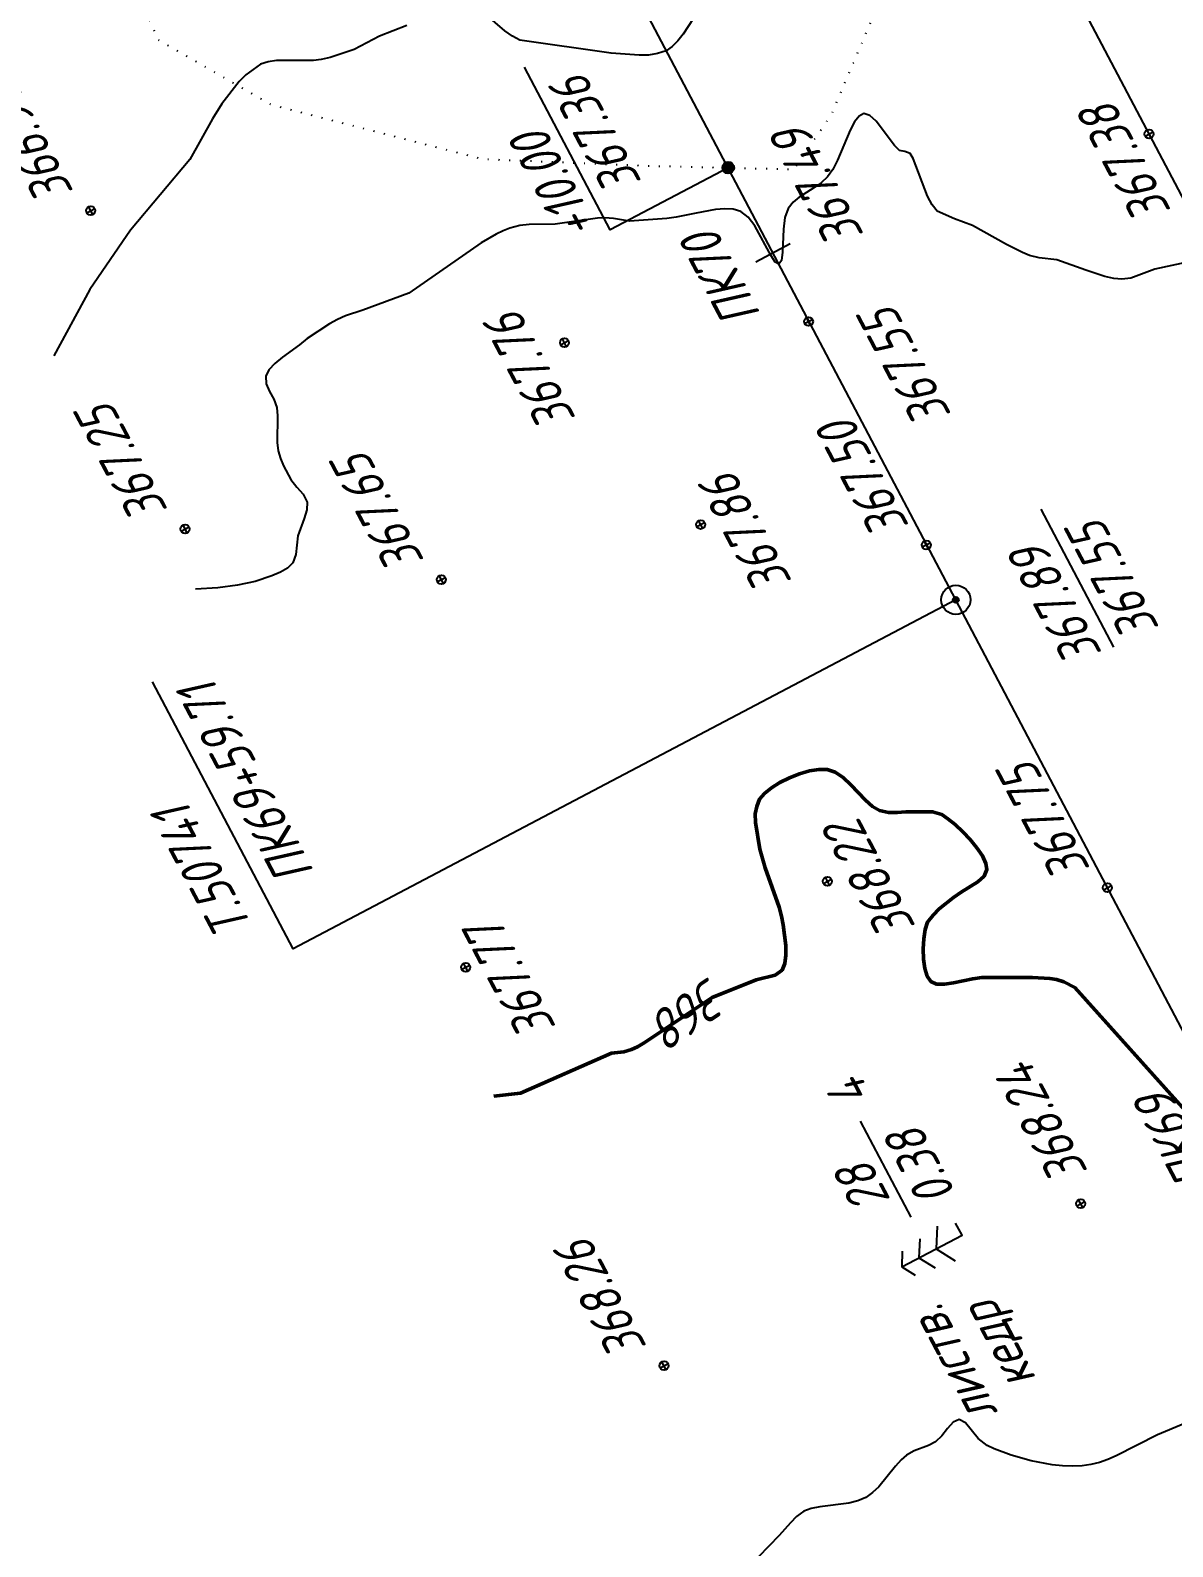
# Model space of a CAD drawing. Extents: x 1519150 to 1520806, y 2185741 to 2187019.
# Drawn here: x 1519613.8 to 1519731.1, y 2185984.1 to 2186139.8 of the extents above; entities that cross this region are included whole.
import ezdxf
from ezdxf.enums import TextEntityAlignment as Align

# ---------------------------------------------------------------- set-up
doc = ezdxf.new("R2010")
doc.units = 0
doc.linetypes.add('ИИDot', pattern=[1, 0, -1])
for name, color, linetype, lineweight in [('ИИ_ГЕОПУНКТ_025', 7, 'Continuous', 25), ('ИИ_КОНТУР_025', 7, 'ИИDot', 25), ('ИИ_ОТМЕТКА_025', 7, 'Continuous', 25), ('ИИ_ПИКЕТАЖ_025', 7, 'Continuous', 25), ('ИИ_РАЗМЕР_025', 7, 'Continuous', 25), ('ИИ_РЕЛЬЕФ_025', 34, 'Continuous', 25), ('ИИ_РЕЛЬЕФ_050', 34, 'Continuous', 50), ('ИИ_ТРАССА_ТРУБ_025', 7, 'Continuous', 25), ('ИИ_УГОДЬЯ_025', 7, 'Continuous', 25)]:
    doc.layers.add(name, color=color, linetype=linetype, lineweight=lineweight)
doc.styles.add('VNIPISIMPLEXCUR', font='simplex.shx', dxfattribs={"width": 0.8, "oblique": 15})
doc.dimstyles.new('ИИ-2000-м-dm$2', dxfattribs={"dimscale": 2, "dimtxt": 2.5, "dimasz": 2.5, "dimexe": 1.25, "dimexo": 0, "dimgap": 1, "dimtad": 2, "dimtoh": 1, "dimzin": 1, "dimdsep": 46, "dimtxsty": 'VNIPISIMPLEXCUR', "dimcen": 2.5, "dimaunit": 1, "dimazin": 0, "dimtfac": 1, "dimtmove": 1, "dimatfit": 2, "dimfxl": 1, "dimarcsym": 0})

# ---------------------------------------------------------------- blocks, each defined once
blk = doc.blocks.new('PICKET')
at = {"color": 0, "linetype": 'Continuous', "lineweight": 25}
for p, q in [((-0.2299999999999898, 0), (0.2299999999999898, 0)), ((0, 0.2299999999999898), (0, -0.2299999999999898))]:
    blk.add_line(p, q, dxfattribs=at)
blk.add_circle((0, 0), 0.23, dxfattribs=at)
at = {"color": 0, "linetype": 'Continuous', "style": 'VNIPISIMPLEXCUR', "oblique": 15, "width": 0.8}
blk.add_attdef('OTMETKA', (1.25, 0.3000000000000114), '', height=2, dxfattribs=at)
at = {"color": 8, "linetype": 'Continuous', "style": 'VNIPISIMPLEXCUR', "oblique": 15, "width": 0.8, "flags": 1}
blk.add_attdef('NOMER', (1.25, -2.699999999999989), '', height=2, dxfattribs=at)
blk = doc.blocks.new('ИИ053672А')
at = {"color": 0, "linetype": 'Continuous'}
for points in [[(0.6999999999999886, 3.095854811567278), (0, 3.5), (-0.6999999999999886, 3.095854811567278)], [(0, 3.5), (0, 0), (0.6999999999999886, 0)], [(0.8499999999999943, 2.009252271188814), (0, 2.5), (-0.8499999999999943, 2.009252271188814)], [(1, 0.9226497308103774), (0, 1.5), (-1, 0.9226497308103774)]]:
    blk.add_lwpolyline(points, dxfattribs=at)
at = {"color": 0, "linetype": 'Continuous', "style": 'VNIPISIMPLEXCUR', "oblique": 15, "width": 0.8}
blk.add_attdef('RACE1', text='', height=2, dxfattribs=at).set_placement((-2, 2.25), align=Align.RIGHT)
blk.add_attdef('HEIGHT', (2, 2.25), '', height=2, dxfattribs=at)
blk.add_attdef('DISTANCE', text='', height=2, dxfattribs=at).set_placement((8.5, 1.75), align=Align.MIDDLE_LEFT)
blk.add_attdef('RACE2', text='', height=2, dxfattribs=at).set_placement((-2, 1.25), align=Align.TOP_RIGHT)
blk.add_attdef('THICKNESS', text='', height=2, dxfattribs=at).set_placement((2, 1.25), align=Align.TOP_LEFT)
blk = doc.blocks.new('ИИ050052Р')
at = {"linetype": 'Continuous', "lineweight": 25}
h = blk.add_hatch(color=0, dxfattribs=at)
edge = h.paths.add_edge_path()
edge.add_arc((0, 0), 0.15, 0, 360)
at = {"color": 0, "linetype": 'Continuous', "lineweight": 25}
for radius in [0.75, 0.15]:
    blk.add_circle((0, 0), radius, dxfattribs=at)
at = {"color": 0, "linetype": 'Continuous', "style": 'VNIPISIMPLEXCUR', "oblique": 15, "width": 0.8}
for tag, p in [('CENTRE', (1.449999999999999, 0.6999999999999993)), ('HEIGHT', (1.449999999999999, -2.699999999999999))]:
    blk.add_attdef(tag, p, '', height=2, dxfattribs=at)
for tag, p in [('NUMBER', (-2, -1)), ('STATIONING', (-2, -4.399999999999999)), ('ALPHA', (-2, -7.799999999999999))]:
    blk.add_attdef(tag, text='', height=2, dxfattribs=at).set_placement(p, align=Align.RIGHT)
at = {"color": 253, "linetype": 'Continuous', "style": 'VNIPISIMPLEXCUR', "oblique": 15, "width": 0.8, "flags": 1}
blk.add_attdef('NOTE', text='', height=1.6, dxfattribs=at).set_placement((-2, -10.8), align=Align.RIGHT)
blk = doc.blocks.new('ИИ15001')
at = {"color": 0, "linetype": 'Continuous', "lineweight": 25}
blk.add_lwpolyline([(0, 1), (0, -1)], dxfattribs=at)
at = {"color": 0, "linetype": 'Continuous', "lineweight": 25, "style": 'VNIPISIMPLEXCUR', "oblique": 15, "width": 0.8}
blk.add_attdef('STATIONING', text='', height=2, dxfattribs=at).set_placement((0, 2), align=Align.CENTER)
at = {"color": 7, "linetype": 'Continuous', "lineweight": 25, "style": 'VNIPISIMPLEXCUR', "oblique": 15, "width": 0.8}
blk.add_attdef('HEIGHT', text='', height=2, dxfattribs=at).set_placement((0, -2), align=Align.TOP_CENTER)
blk = doc.blocks.new('ИИ15002')
at = {"linetype": 'Continuous', "lineweight": 25}
h = blk.add_hatch(color=0, dxfattribs=at)
edge = h.paths.add_edge_path()
edge.add_arc((0, 0), 0.3, 0, 360)
at = {"color": 0, "linetype": 'Continuous', "lineweight": 25}
blk.add_circle((0, 0), 0.3, dxfattribs=at)
at = {"color": 0, "linetype": 'Continuous', "style": 'VNIPISIMPLEXCUR', "oblique": 15, "width": 0.8}
blk.add_attdef('STATIONING', (1, 1.3), '', height=2, rotation=90, dxfattribs=at)
at = {"color": 7, "linetype": 'Continuous', "style": 'VNIPISIMPLEXCUR', "oblique": 15, "width": 0.8}
blk.add_attdef('HEIGHT', text='', height=2, dxfattribs=at).set_placement((0, -1.3), align=Align.TOP_CENTER)
blk = doc.blocks.new('*D65')
at = {"layer": 'Defpoints', "color": 0, "transparency": 16777216}
for p in [(1519482.409112328, 2186840.189303848), (1519365.936511246, 2186752.536334131), (1519273.871336892, 2186671.02097655), (1519643.409471553, 2186205.467546553), (1519806.552888464, 2185895.815766321)]:
    blk.add_point(p, dxfattribs=at)
at = {"layer": 'ИИ_РАЗМЕР_025', "color": 0, "lineweight": -2, "transparency": 16777216}
for p, q in [((1519364.262754892, 2186762.998756795), (1519357.117982569, 2186776.561613698)), ((1519363.331283786, 2186753.390116534), (1519364.262754892, 2186762.998756795)), ((1519360.922335668, 2186741.637783609), (1519354.165083917, 2186754.46327834))]:
    blk.add_line(p, q, dxfattribs=at)
blk.add_arc((1519360.922335668, 2186741.637783609), 11.99668121645967, 58.24287084898428, 98.58949798204614, dxfattribs=at)
at = {"layer": 'ИИ_РАЗМЕР_025', "color": 0, "transparency": 16777216}
for points in [[(1519359.338653295, 2186752.866542662), (1519358.922510819, 2186754.133272001), (1519355.330394041, 2186752.251479905)], [(1519367.676897516, 2186752.3388314), (1519366.795953772, 2186751.337973819), (1519370.238998388, 2186749.195571378)]]:
    blk.add_solid(points, dxfattribs=at)
at = {"layer": 'ИИ_РАЗМЕР_025', "color": 0, "transparency": 16777216, "insert": (1519357.466049391, 2186768.646781611), "char_height": 4, "attachment_point": 5, "rotation": 117.77979618591188, "style": 'VNIPISIMPLEXCUR'}
blk.add_mtext("78°44'", dxfattribs=at)
blk = doc.blocks.new('*D66')
at = {"layer": 'Defpoints', "color": 0, "transparency": 16777216}
for p in [(1519297.9202522, 2186946.833631685), (1519482.409112327, 2186840.189303847), (1519385.294992009, 2186766.597031469), (1519273.871336892, 2186671.020976549), (1519823.889999998, 2185948.39)]:
    blk.add_point(p, dxfattribs=at)
at = {"layer": 'ИИ_РАЗМЕР_025', "color": 0, "lineweight": -2, "transparency": 16777216}
blk.add_arc((1519392.514684557, 2186767.265873321), 7.250607554596517, 149.8038292730427, 187.0253428711166, dxfattribs=at)
at = {"layer": 'ИИ_РАЗМЕР_025', "color": 0, "transparency": 16777216}
for points in [[(1519385.786563388, 2186771.393894142), (1519386.709283429, 2186770.431415309), (1519389.135359906, 2186773.680814849)], [(1519385.932013401, 2186766.639950971), (1519384.705013556, 2186766.118175963), (1519386.883838502, 2186762.698063932)]]:
    blk.add_solid(points, dxfattribs=at)
at = {"layer": 'ИИ_РАЗМЕР_025', "color": 0, "transparency": 16777216, "insert": (1519377.317446683, 2186774.536060864), "char_height": 4, "attachment_point": 5, "rotation": 117.77979618591188, "style": 'VNIPISIMPLEXCUR'}
blk.add_mtext("101°16'", dxfattribs=at)
blk = doc.blocks.new('*D67')
at = {"layer": 'Defpoints', "color": 0, "transparency": 16777216}
for p in [(1519335.6385637, 2186966.703246912), (1520064.449999998, 2186007.559999999), (1519860.194450777, 2185951.717366618), (1519823.889999998, 2185948.389999999), (1519888.365695801, 2185917.442828899)]:
    blk.add_point(p, dxfattribs=at)
at = {"layer": 'ИИ_РАЗМЕР_025', "color": 0, "lineweight": -2, "transparency": 16777216}
for p, q in [((1519862.615449949, 2185950.153281548), (1519866.306104347, 2185943.154724408)), ((1519866.306104347, 2185943.154724408), (1519874.982264929, 2185926.684846975))]:
    blk.add_line(p, q, dxfattribs=at)
blk.add_arc((1519866.537553367, 2185958.879922402), 9.567505203378783, 217.9509029023209, 273.6469611983709, dxfattribs=at)
at = {"layer": 'ИИ_РАЗМЕР_025', "color": 0, "transparency": 16777216}
for points in [[(1519858.393429006, 2185952.704999103), (1519859.592994351, 2185953.287082225), (1519857.246962314, 2185956.5947367)], [(1519866.965580912, 2185949.973545272), (1519867.326675294, 2185948.690038893), (1519870.99664724, 2185950.41507523)]]:
    blk.add_solid(points, dxfattribs=at)
at = {"layer": 'ИИ_РАЗМЕР_025', "color": 0, "transparency": 16777216, "insert": (1519867.234231952, 2185931.993189299), "char_height": 4, "attachment_point": 5, "rotation": 117.77979618591188, "style": 'VNIPISIMPLEXCUR'}
blk.add_mtext("103°58'", dxfattribs=at)
blk = doc.blocks.new('*D68')
at = {"layer": 'Defpoints', "color": 0, "transparency": 16777216}
for p in [(1519313.519091005, 2186955.050938153), (1520064.449999998, 2186007.559999999), (1519855.577868956, 2185949.860179517), (1519823.889999998, 2185948.39), (1519857.396105626, 2185922.593026144)]:
    blk.add_point(p, dxfattribs=at)
at = {"layer": 'ИИ_РАЗМЕР_025', "color": 0, "lineweight": -2, "transparency": 16777216}
for p, q in [((1519854.606492382, 2185946.846345301), (1519859.085154773, 2185938.333521635)), ((1519859.085154773, 2185938.333521635), (1519865.275583687, 2185926.582286222))]:
    blk.add_line(p, q, dxfattribs=at)
blk.add_arc((1519841.522191079, 2185952.726950225), 14.34504983779231, 313.8079910521073, 357.7899195411408, dxfattribs=at)
at = {"layer": 'ИИ_РАЗМЕР_025', "color": 0, "transparency": 16777216}
for points in [[(1519855.193321513, 2185952.106333075), (1519856.519819107, 2185952.241173388), (1519855.452049371, 2185956.153246014)], [(1519851.842375215, 2185941.833896246), (1519851.062551459, 2185942.915401071), (1519848.207948862, 2185940.035177389)]]:
    blk.add_solid(points, dxfattribs=at)
at = {"layer": 'ИИ_РАЗМЕР_025', "color": 0, "transparency": 16777216, "insert": (1519858.770416544, 2185929.531307537), "char_height": 4, "attachment_point": 5, "rotation": 117.77979618591188, "style": 'VNIPISIMPLEXCUR'}
blk.add_mtext("76°2'", dxfattribs=at)

msp = doc.modelspace()

# ---------------------------------------------------------------- linework, layer by layer
at = {"layer": 'ИИ_ГЕОПУНКТ_025'}
for points in [[(1519725.037702926, 2186076.48374191), (1519717.578067051, 2186090.644301459)], [(1519708.809999999, 2186081.35), (1519640.750818665, 2186045.497129287), (1519626.300307765, 2186072.928403885)]]:
    msp.add_lwpolyline(points, dxfattribs=at)
at = {"layer": 'ИИ_КОНТУР_025', "flags": 128}
msp.add_lwpolyline([(1519559.266270286, 2186236.446046336), (1519567.53115699, 2186243.78624468), (1519575.957855827, 2186247.995938877), (1519588.949019881, 2186250.451599081), (1519604.046851949, 2186250.451599081), (1519610.717985181, 2186246.94351708), (1519619.495799817, 2186235.71765888), (1519625.113599041, 2186218.528058476), (1519626.166933049, 2186209.056241277), (1519626.166933048, 2186202.74168947), (1519620.198018025, 2186184.85047687), (1519619.846902225, 2186167.310073871), (1519622.304699429, 2186149.418854263), (1519626.869151256, 2186138.894615267), (1519638.455865504, 2186132.229260867), (1519660.224830804, 2186126.616328262), (1519677.429344277, 2186125.914716067), (1519692.176060546, 2186125.563906465), (1519696.038294165, 2186131.176832061), (1519700.953875182, 2186142.753499862), (1519704.464993002, 2186161.697141268), (1519703.762774794, 2186178.53593207), (1519704.464993001, 2186194.322294069), (1519712.891691839, 2186211.511894473), (1519722.020622274, 2186230.455535878), (1519729.042871304, 2186244.487856875), (1519732.102029575, 2186251.365008948)], dxfattribs=at)
at = {"layer": 'ИИ_ПИКЕТАЖ_025', "color": 4, "elevation": 367.36}
msp.add_lwpolyline([(1519685.428040023, 2186125.724435112), (1519673.310445453, 2186119.341011993), (1519664.511549843, 2186136.043876226)], dxfattribs=at)
at = {"layer": 'ИИ_РЕЛЬЕФ_025'}
for points, elevation in [([(1519681.827619318, 2186140.995793809), (1519680.799538093, 2186139.441652964), (1519680.2571565, 2186138.746771951), (1519679.676986935, 2186138.16147682), (1519679.044858905, 2186137.726862276), (1519678.169618374, 2186137.462337422), (1519677.25522094, 2186137.295744493), (1519676.285489491, 2186137.297433255), (1519673.405862421, 2186137.479418955), (1519664.035277675, 2186138.835388762), (1519663.272270282, 2186139.23528649), (1519662.491589275, 2186139.783935469), (1519659.5194004, 2186142.339532658)], 366.9999999999999), ([(1519652.419495651, 2186140.325652173), (1519649.626613332, 2186139.225286667), (1519647.01142857, 2186137.8685), (1519644.562748007, 2186137.055974301), (1519643.638620688, 2186136.839237931), (1519642.831974472, 2186136.749655449), (1519639.063086081, 2186136.731921933), (1519638.180883562, 2186136.611562222), (1519637.400927057, 2186136.364401806), (1519635.887313138, 2186135.253969267), (1519635.209840061, 2186134.582841201), (1519633.440631094, 2186132.296563194), (1519632.474529789, 2186130.755505033), (1519630.130833332, 2186126.566566666), (1519624.060357141, 2186119.325614285), (1519619.885624998, 2186113.231149999), (1519616.193866828, 2186106.409122389)], 366.9999999999999), ([(1519741.442789363, 2186117.934471842), (1519729.242288803, 2186115.305799358), (1519726.781160375, 2186114.396840016), (1519725.849767388, 2186114.285608275), (1519725.015928289, 2186114.360866715), (1519724.108839662, 2186114.562645969), (1519722.1548224, 2186115.207744215), (1519719.173853647, 2186116.261655775), (1519717.376971525, 2186116.474639756), (1519716.379683098, 2186116.721714128), (1519715.647258856, 2186117.00999599), (1519714.007145274, 2186117.835824675), (1519710.516599998, 2186119.7866), (1519708.671667663, 2186120.463218482), (1519706.875925924, 2186121.244374074), (1519706.360323715, 2186121.914653676), (1519705.905487801, 2186122.814294034), (1519704.440368823, 2186126.664515867), (1519704.099285675, 2186127.179499629), (1519703.58280721, 2186127.376884716), (1519703.019424687, 2186127.506679059), (1519702.522675722, 2186127.992373152), (1519700.621106952, 2186130.487679953), (1519699.967400789, 2186131.084849575), (1519699.362398363, 2186131.274382464), (1519698.872629019, 2186131.015560912), (1519698.412616505, 2186130.426098796), (1519697.970988655, 2186129.592518262), (1519696.642691436, 2186126.492287575), (1519696.160880588, 2186125.547454796), (1519695.640593576, 2186124.791114316), (1519694.97742477, 2186124.160659473), (1519694.234985717, 2186123.642074699), (1519692.732490499, 2186122.712833043), (1519692.087338251, 2186122.185038371), (1519691.573495177, 2186121.548024724), (1519691.247752319, 2186120.609919321), (1519691.102111921, 2186119.428894799), (1519691.014004309, 2186117.046920649), (1519690.902969997, 2186116.200387146), (1519690.634903948, 2186115.819766776), (1519690.260700817, 2186116.015867215), (1519689.825995501, 2186116.663147043), (1519688.152245204, 2186119.755290349), (1519687.468909909, 2186120.650515216), (1519686.721761808, 2186121.218533213), (1519685.940388655, 2186121.450276718), (1519685.069363614, 2186121.511581551), (1519684.129375581, 2186121.441779712), (1519682.125266131, 2186121.066184027), (1519680.093571485, 2186120.638145673), (1519679.119101956, 2186120.502790499), (1519675.283821063, 2186120.240303835), (1519673.662379913, 2186120.516643316), (1519672.75076923, 2186120.580669231), (1519672.008335552, 2186120.548922545), (1519667.677999999, 2186119.9359), (1519664.978356683, 2186119.896084537), (1519664.031421813, 2186119.788241811), (1519663.002142856, 2186119.5149), (1519662.324254568, 2186119.24245504), (1519661.608008951, 2186118.892917685), (1519660.080458247, 2186118.002787908), (1519652.628618564, 2186112.835790211), (1519647.90329165, 2186111.08472502), (1519646.146793432, 2186110.499032087), (1519645.301999999, 2186110.1387), (1519644.497821706, 2186109.700598055), (1519642.185249998, 2186108.18465), (1519641.402358416, 2186107.541120498), (1519639.657285452, 2186106.262686696), (1519638.87439387, 2186105.619157196), (1519638.270792085, 2186104.967002497), (1519637.936124998, 2186104.30191), (1519638.000909576, 2186103.524509868), (1519638.323271957, 2186102.745210594), (1519638.766114949, 2186101.939130684), (1519639.075241006, 2186101.087022059), (1519639.160564665, 2186100.237976856), (1519639.124237386, 2186097.49606838), (1519639.228030458, 2186096.665159442), (1519639.460503324, 2186095.86180091), (1519639.767150862, 2186095.109594963), (1519640.504529353, 2186093.71214469), (1519641.124491541, 2186092.930368424), (1519641.797185925, 2186092.199131971), (1519642.200046304, 2186091.387023589), (1519642.168710961, 2186090.586340786), (1519641.900597459, 2186089.71469322), (1519641.22230356, 2186087.928819226), (1519641.042581897, 2186085.99010538), (1519640.715861629, 2186085.15466885), (1519640.170501143, 2186084.614192204), (1519639.443195231, 2186084.178387999), (1519638.584711069, 2186083.81315112), (1519636.844437585, 2186083.242019363), (1519635.054581179, 2186082.849247846), (1519633.015258233, 2186082.579066528), (1519630.726468748, 2186082.431475408)], 367.4999999999999), ([(1519732.206154067, 2185996.715222673), (1519729.505596026, 2185995.587491446), (1519725.265367985, 2185993.43531088), (1519724.407548474, 2185993.070791299), (1519723.540769552, 2185992.766695207), (1519722.659490728, 2185992.56038843), (1519721.770559571, 2185992.405690025), (1519720.801017056, 2185992.365984354), (1519719.771493795, 2185992.409176213), (1519718.703948685, 2185992.525009284), (1519716.542628512, 2185992.933573802), (1519714.492727723, 2185993.509627386), (1519712.729917503, 2185994.171119514), (1519712.011068602, 2185994.508264242), (1519711.103021096, 2185995.223827336), (1519709.78311126, 2185996.845707664), (1519709.145642043, 2185997.15805904), (1519708.534739413, 2185996.885170756), (1519707.948695881, 2185996.241927995), (1519707.351467298, 2185995.484975921), (1519706.70700951, 2185994.870959696), (1519706.0084213, 2185994.506516714), (1519704.509113888, 2185993.944069022), (1519703.748846091, 2185993.514319111), (1519703.179431866, 2185993.018352953), (1519702.625721153, 2185992.395064149), (1519700.909699531, 2185990.272245222), (1519700.261481246, 2185989.663299212), (1519699.570833332, 2185989.157222222), (1519698.740211612, 2185988.80838375), (1519697.804109739, 2185988.587364331), (1519694.838353868, 2185988.21890099), (1519693.955762047, 2185988.036838385), (1519693.205405404, 2185987.746435135), (1519692.436830224, 2185987.209606952), (1519691.814332539, 2185986.576521656), (1519690.656983663, 2185985.252596796), (1519685.35481163, 2185979.797122091)], 368.4999999999999)]:
    msp.add_lwpolyline(points, dxfattribs=dict(at, elevation=elevation))
at = {"layer": 'ИИ_РЕЛЬЕФ_050', "elevation": 367.9999999999999}
msp.add_lwpolyline([(1519732.7022399, 2186028.52164194), (1519721.033015735, 2186041.530539404), (1519719.895829988, 2186042.122518957), (1519719.141342992, 2186042.362073587), (1519718.444592274, 2186042.468291848), (1519716.666488419, 2186042.563967853), (1519711.473390743, 2186042.576123521), (1519710.545404039, 2186042.439677402), (1519708.55798028, 2186042.004584227), (1519707.629993576, 2186041.868138108), (1519706.833457224, 2186041.893892925), (1519706.234096399, 2186042.162949147), (1519705.858976841, 2186042.70448478), (1519705.610159823, 2186043.500150465), (1519705.476860246, 2186044.462927236), (1519705.448293017, 2186045.505796127), (1519705.513673039, 2186046.541738173), (1519705.662215215, 2186047.483734408), (1519705.883134449, 2186048.244765867), (1519706.46046692, 2186048.950323933), (1519707.100875356, 2186049.608668379), (1519708.57092012, 2186050.783716407), (1519709.353546753, 2186051.333610213), (1519711.067481482, 2186052.400323502), (1519711.70142665, 2186052.983291631), (1519711.988448402, 2186053.643433177), (1519711.889852113, 2186054.285093939), (1519711.532533593, 2186055.04517197), (1519710.977248632, 2186055.873633521), (1519710.284753022, 2186056.720444846), (1519709.515802552, 2186057.535572197), (1519708.731153014, 2186058.268981825), (1519707.991560199, 2186058.870639984), (1519707.357779897, 2186059.290512924), (1519706.416442164, 2186059.58441118), (1519703.670618493, 2186059.568640909), (1519702.785712225, 2186059.493420257), (1519701.891776317, 2186059.497116959), (1519700.975266308, 2186059.698107042), (1519700.24545965, 2186060.114065713), (1519699.512171956, 2186060.762890389), (1519698.012384058, 2186062.350810788), (1519697.234499158, 2186063.085743024), (1519696.430363825, 2186063.645214295), (1519695.594285713, 2186063.927142857), (1519694.735157944, 2186063.93572478), (1519693.767056742, 2186063.778571327), (1519692.74295615, 2186063.483050629), (1519691.715830211, 2186063.076530819), (1519690.738652968, 2186062.586380027), (1519689.864398464, 2186062.039966384), (1519689.146040742, 2186061.464658024), (1519688.636553845, 2186060.887823077), (1519688.368694943, 2186060.131667146), (1519688.187588718, 2186059.354179688), (1519688.22934966, 2186058.483272095), (1519688.66648795, 2186055.730070469), (1519689.241527952, 2186053.829514323), (1519690.661600207, 2186049.78129254), (1519690.918729511, 2186048.84703989), (1519691.083856288, 2186047.988234285), (1519691.333909206, 2186045.847648262), (1519691.358275543, 2186044.85736075), (1519691.251919495, 2186043.998261735), (1519690.967129337, 2186043.328739841), (1519690.248941774, 2186042.817509296), (1519688.311785488, 2186042.309576449), (1519683.785484999, 2186040.5079), (1519676.804183059, 2186035.849557533), (1519676.108357601, 2186035.459007906), (1519675.507968136, 2186035.171938726), (1519674.713424964, 2186034.928861992), (1519673.448571427, 2186034.794271429), (1519664.095810794, 2186030.686121349), (1519661.376999999, 2186030.37393)], dxfattribs=at)
at = {"layer": 'ИИ_ТРАССА_ТРУБ_025', "color": 4}
for points in [[(1520767.289934108, 2186180.317153193), (1520640.489999998, 2186149.16), (1520353.579999999, 2186078.63), (1520064.449999999, 2186007.56), (1519823.889999998, 2185948.39), (1519297.920252201, 2186946.833631686)], [(1519806.552888464, 2185895.815766321), (1519784.019999998, 2185938.6), (1519708.809999998, 2186081.35), (1519643.409471553, 2186205.467546553)]]:
    msp.add_lwpolyline(points, dxfattribs=at)
at = {"layer": 'ИИ_УГОДЬЯ_025'}
msp.add_lwpolyline([(1519704.211895812, 2186017.959190877), (1519699.023769592, 2186027.807764121)], dxfattribs=at)

# ---------------------------------------------------------------- block references
at = {"layer": 'ИИ_ГЕОПУНКТ_025'}
ref = msp.add_blockref('ИИ050052Р', (1519708.809999998, 2186081.35, 367.55), dxfattribs=dict(at, xscale=2, yscale=2, zscale=2, rotation=117.7797222222222))
ref.add_attrib('NUMBER', 'Т.50741', dxfattribs={"layer": '0', "color": 0, "linetype": 'Continuous', "height": 3.999999999999997, "rotation": 117.7797222245429, "style": 'VNIPISIMPLEXCUR', "oblique": 14.99999999999995, "width": 0.8000000000000008}).set_placement((1519629.84218215, 2186060.695935775), align=Align.RIGHT)
ref.add_attrib('CENTRE', '367.89', (1519723.887767669, 2186075.848491492), dxfattribs={"layer": '0', "color": 0, "linetype": 'Continuous', "height": 3.999999999999997, "rotation": 117.7797222245429, "style": 'VNIPISIMPLEXCUR', "oblique": 14.99999999999995, "width": 0.8000000000000008})
ref.add_attrib('HEIGHT', '367.55', (1519729.770076531, 2186078.451668496), dxfattribs={"layer": '0', "color": 0, "linetype": 'Continuous', "height": 3.999999999999997, "rotation": 117.7797222245429, "style": 'VNIPISIMPLEXCUR', "oblique": 14.99999999999995, "width": 0.8000000000000008})
ref.add_attrib('STATIONING', 'ПК69+59.71', dxfattribs={"layer": '0', "color": 0, "linetype": 'Continuous', "height": 3.999999999999997, "rotation": 117.7797222245429, "style": 'VNIPISIMPLEXCUR', "oblique": 14.99999999999995, "width": 0.8000000000000008}).set_placement((1519632.498594693, 2186073.32998462), align=Align.RIGHT)
at = {"layer": 'ИИ_ОТМЕТКА_025', "xscale": 2, "yscale": 2, "zscale": 2, "rotation": 117.7797222222222}
for p, values in [((1519619.969999998, 2186121.3199, 366.91), {'OTMETKA': '366.91'}), ((1519629.662603299, 2186088.62214927, 367.2499999999999), {'OTMETKA': '367.25'}), ((1519705.769635962, 2186086.989803767, 367.4999999999999), {'OTMETKA': '367.50'}), ((1519655.979999998, 2186083.43, 367.6499999999999), {'OTMETKA': '367.65'}), ((1519724.37190861, 2186051.781004407, 367.7499999999999), {'OTMETKA': '367.75'}), ((1519678.839999999, 2186002.6899, 368.2599999999999), {'OTMETKA': '368.26'})]:
    msp.add_blockref('PICKET', p, dxfattribs=at).add_auto_attribs(values)
at = {"layer": 'ИИ_ОТМЕТКА_025'}
ref = msp.add_blockref('PICKET', (1519728.649243528, 2186129.184669604, 367.3799999999999), dxfattribs=dict(at, xscale=2, yscale=2, zscale=2, rotation=117.7797222222222))
ref.add_attrib('OTMETKA', '367.38', (1519730.97721657, 2186121.290732916, 367.3799999999999), dxfattribs={"layer": '0', "color": 0, "linetype": 'Continuous', "height": 3.999999999999997, "rotation": 117.7797222245429, "style": 'VNIPISIMPLEXCUR', "oblique": 14.99999999999995, "width": 0.8000000000000008})
ref = msp.add_blockref('PICKET', (1519668.619999999, 2186107.7499, 367.7599999999999), dxfattribs=dict(at, xscale=2, yscale=2, zscale=2, rotation=117.7797222222222))
ref.add_attrib('OTMETKA', '367.76', (1519669.862889783, 2186099.9626746, 367.7599999999999), dxfattribs={"layer": '0', "color": 0, "linetype": 'Continuous', "height": 4, "rotation": 117.7797222245429, "style": 'VNIPISIMPLEXCUR', "oblique": 14.99999999999939, "width": 0.7999999999999998})
ref = msp.add_blockref('PICKET', (1519693.678155288, 2186109.929023351, 367.55), dxfattribs=dict(at, xscale=2, yscale=2, zscale=2, rotation=117.7797222222222))
ref.add_attrib('OTMETKA', '367.55', (1519708.411730208, 2186100.342161898, 367.55), dxfattribs={"layer": '0', "color": 0, "linetype": 'Continuous', "height": 4, "rotation": 117.7797222245429, "style": 'VNIPISIMPLEXCUR', "oblique": 14.99999999999995, "width": 0.8000000000000005})
ref = msp.add_blockref('PICKET', (1519682.599999999, 2186089.0799, 367.86), dxfattribs=dict(at, xscale=2, yscale=2, zscale=2, rotation=117.7797222222222))
ref.add_attrib('OTMETKA', '367.86', (1519692.052499046, 2186083.219804073, 367.86), dxfattribs={"layer": '0', "color": 0, "linetype": 'Continuous', "height": 4, "rotation": 117.7797222245429, "style": 'VNIPISIMPLEXCUR', "oblique": 14.99999999999939, "width": 0.7999999999999998})
ref = msp.add_blockref('PICKET', (1519695.621690338, 2186052.44585633, 368.22), dxfattribs=dict(at, xscale=2, yscale=2, zscale=2, rotation=117.7797222222222))
ref.add_attrib('OTMETKA', '368.22', (1519704.752268067, 2186047.778864261, 368.22), dxfattribs={"layer": '0', "color": 0, "linetype": 'Continuous', "height": 4, "rotation": 117.7797222245429, "style": 'VNIPISIMPLEXCUR', "oblique": 14.99999999999939, "width": 0.7999999999999998})
ref = msp.add_blockref('PICKET', (1519658.479999998, 2186043.619899999, 367.7699999999999), dxfattribs=dict(at, xscale=2, yscale=2, zscale=2, rotation=117.7797222222222))
ref.add_attrib('OTMETKA', '367.77', (1519667.829899787, 2186037.454046514, 367.7699999999999), dxfattribs={"layer": '0', "color": 0, "linetype": 'Continuous', "height": 4, "rotation": 117.7797222245429, "style": 'VNIPISIMPLEXCUR', "oblique": 14.99999999999939, "width": 0.7999999999999998})
ref = msp.add_blockref('PICKET', (1519721.629999998, 2186019.3399, 368.24), dxfattribs=dict(at, xscale=2, yscale=2, zscale=2, rotation=117.7797222222222))
ref.add_attrib('OTMETKA', '368.24', (1519722.440815781, 2186022.628665724, 368.24), dxfattribs={"layer": '0', "color": 0, "linetype": 'Continuous', "height": 4, "rotation": 117.7797222245429, "style": 'VNIPISIMPLEXCUR', "oblique": 14.99999999999939, "width": 0.7999999999999998})
at = {"layer": 'ИИ_ПИКЕТАЖ_025', "color": 4}
ref = msp.add_blockref('ИИ15002', (1519685.428040023, 2186125.724435112, 367.36), dxfattribs=dict(at, xscale=1.999999999999999, yscale=1.999999999999999, zscale=1.999999999999999, rotation=117.7797222222222))
ref.add_attrib('STATIONING', '+10.00', (1519672.081365644, 2186119.513745653, 367.36), dxfattribs={"layer": '0', "color": 0, "linetype": 'Continuous', "height": 3.999999999999998, "rotation": 117.7798502702582, "style": 'VNIPISIMPLEXCUR', "oblique": 14.99999999999995, "width": 0.8000000000000006})
ref.add_attrib('HEIGHT', '367.36', dxfattribs={"layer": '0', "color": 7, "linetype": 'Continuous', "height": 3.999999999999999, "rotation": 117.7797222245429, "style": 'VNIPISIMPLEXCUR', "oblique": 14.99999999999986, "width": 0.8000000000000002}).set_placement((1519670.078605412, 2186128.07201093, 367.36), align=Align.TOP_CENTER)
ref = msp.add_blockref('ИИ15001', (1519690.026253681, 2186116.997915461, 367.49), dxfattribs=dict(at, xscale=1.999999999999999, yscale=1.999999999999999, zscale=1.999999999999999, rotation=117.7857999999999))
ref.add_attrib('STATIONING', 'ПК70', dxfattribs={"layer": '0', "color": 0, "linetype": 'Continuous', "lineweight": 25, "height": 3.999999999999999, "rotation": 117.7857999989923, "style": 'VNIPISIMPLEXCUR', "oblique": 14.99999999999986, "width": 0.8000000000000006}).set_placement((1519686.487467537, 2186115.133245883), align=Align.CENTER)
ref.add_attrib('HEIGHT', '367.49', dxfattribs={"layer": '0', "color": 7, "linetype": 'Continuous', "lineweight": 25, "height": 4, "rotation": 117.7797222245429, "style": 'VNIPISIMPLEXCUR', "oblique": 14.99999999999986, "width": 0.8}).set_placement((1519692.859276525, 2186122.722023421), align=Align.TOP_CENTER)
ref = msp.add_blockref('ИИ15001', (1519736.640597844, 2186028.526999827, 367.9599999999999), dxfattribs=dict(at, xscale=2, yscale=2, zscale=2, rotation=117.7831999999999))
ref.add_attrib('STATIONING', 'ПК69', dxfattribs={"layer": '0', "color": 0, "linetype": 'Continuous', "lineweight": 25, "height": 4, "rotation": 117.7831999970494, "style": 'VNIPISIMPLEXCUR', "oblique": 14.99999999999995, "width": 0.8000000000000006}).set_placement((1519733.101727088, 2186026.662490836), align=Align.CENTER)
ref.add_attrib('HEIGHT', '367.96', dxfattribs={"layer": '0', "color": 7, "linetype": 'Continuous', "lineweight": 25, "height": 4.000000000000003, "rotation": 117.7797222245429, "style": 'VNIPISIMPLEXCUR', "oblique": 14.99999999999986, "width": 0.7999999999999998}).set_placement((1519741.351202709, 2186030.461903701), align=Align.TOP_CENTER)
at = {"layer": 'ИИ_УГОДЬЯ_025'}
ref = msp.add_blockref('ИИ053672А', (1519709.439591439, 2186016.110098474), dxfattribs=dict(at, xscale=2, yscale=2, zscale=2, rotation=117.7741666666666))
ref.add_attrib('RACE1', 'листв.', dxfattribs={"layer": '0', "color": 0, "linetype": 'Continuous', "height": 4, "rotation": 117.7741666580979, "style": 'VNIPISIMPLEXCUR', "oblique": 15, "width": 0.8}).set_placement((1519707.191312193, 2186009.290321495), align=Align.RIGHT)
ref.add_attrib('RACE2', 'кедр', dxfattribs={"layer": '0', "color": 0, "linetype": 'Continuous', "height": 4, "rotation": 117.7741666580979, "style": 'VNIPISIMPLEXCUR', "oblique": 15, "width": 0.8}).set_placement((1519709.193003494, 2186007.845521607), align=Align.TOP_RIGHT)
ref.add_attrib('HEIGHT', '28', (1519702.171927151, 2186019.701622012), dxfattribs={"layer": '0', "color": 0, "linetype": 'Continuous', "height": 4, "rotation": 117.7741666580979, "style": 'VNIPISIMPLEXCUR', "oblique": 15, "width": 0.8})
ref.add_attrib('THICKNESS', '0.38', dxfattribs={"layer": '0', "color": 0, "linetype": 'Continuous', "height": 4, "rotation": 117.7741666580979, "style": 'VNIPISIMPLEXCUR', "oblique": 15, "width": 0.8}).set_placement((1519705.363662493, 2186018.484293756), align=Align.TOP_LEFT)
ref.add_attrib('DISTANCE', '4', dxfattribs={"layer": '0', "color": 0, "linetype": 'Continuous', "height": 4, "rotation": 117.7741666580979, "style": 'VNIPISIMPLEXCUR', "oblique": 15, "width": 0.8}).set_placement((1519698.421030498, 2186029.520591186), align=Align.MIDDLE_LEFT)

# ---------------------------------------------------------------- texts
at = {"layer": 'ИИ_РЕЛЬЕФ_025', "style": 'VNIPISIMPLEXCUR', "oblique": 15, "width": 0.8}
msp.add_text('368', height=4, rotation=213.7135903669284, dxfattribs=at).set_placement((1519681.637981605, 2186039.074957213, 367.9999999999999), align=Align.MIDDLE)

# ---------------------------------------------------------------- dimensions: what is measured, and where the dimension line sits
at = {"layer": 'ИИ_РАЗМЕР_025'}
for base, line1, line2, override, picture, middle in [((1519860.194450777, 2185951.717366618), ((1520064.449999999, 2186007.56), (1519823.889999998, 2185948.39)), ((1519335.6385637, 2186966.703246912), (1519888.365695801, 2185917.442828899)), {"dimtxt": 2, "dimasz": 2, "dimzin": 0}, '*D67', (1519867.234231952, 2185931.993189299)), ((1519855.577868956, 2185949.860179517), ((1520064.449999999, 2186007.56), (1519823.889999998, 2185948.39)), ((1519857.396105626, 2185922.593026145), (1519313.519091005, 2186955.050938153)), {"dimtxt": 2, "dimasz": 2, "dimzin": 0}, '*D68', (1519858.770416544, 2185929.531307537)), ((1519385.294992009, 2186766.597031469), ((1519823.889999998, 2185948.39), (1519297.920252201, 2186946.833631686)), ((1519273.871336892, 2186671.02097655), (1519482.409112328, 2186840.189303848)), {"dimtxt": 2, "dimasz": 2, "dimgap": 0.5, "dimtmove": 2}, '*D66', (1519377.317446683, 2186774.536060863)), ((1519365.936511246, 2186752.536334131), ((1519806.552888464, 2185895.815766321), (1519643.409471553, 2186205.467546553)), ((1519273.871336892, 2186671.02097655), (1519482.409112328, 2186840.189303848)), {"dimtxt": 2, "dimasz": 2, "dimgap": 0.5}, '*D65', (1519357.466049391, 2186768.646781611))]:
    dim = msp.add_angular_dim_2l(base=base, line1=line1, line2=line2, dimstyle='ИИ-2000-м-dm$2', override=override, dxfattribs=at)
    dim.commit()
    dim.dimension.update_dxf_attribs({"geometry": picture, "text_midpoint": middle, "dimtype": 162})

doc.saveas('drawing.dxf')
